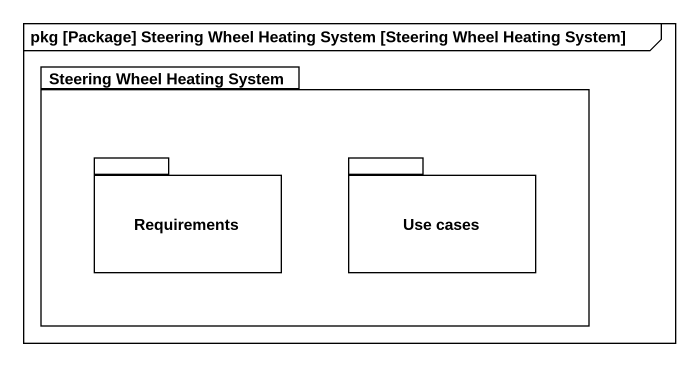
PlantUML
@startuml
mainframe pkg [Package] Steering Wheel Heating System [Steering Wheel Heating System]
package "Steering Wheel Heating System" as Steering_Wheel_Heating {
  package Requirements {
  }
  package "Use cases" as Use_cases {
  }
}
@enduml
